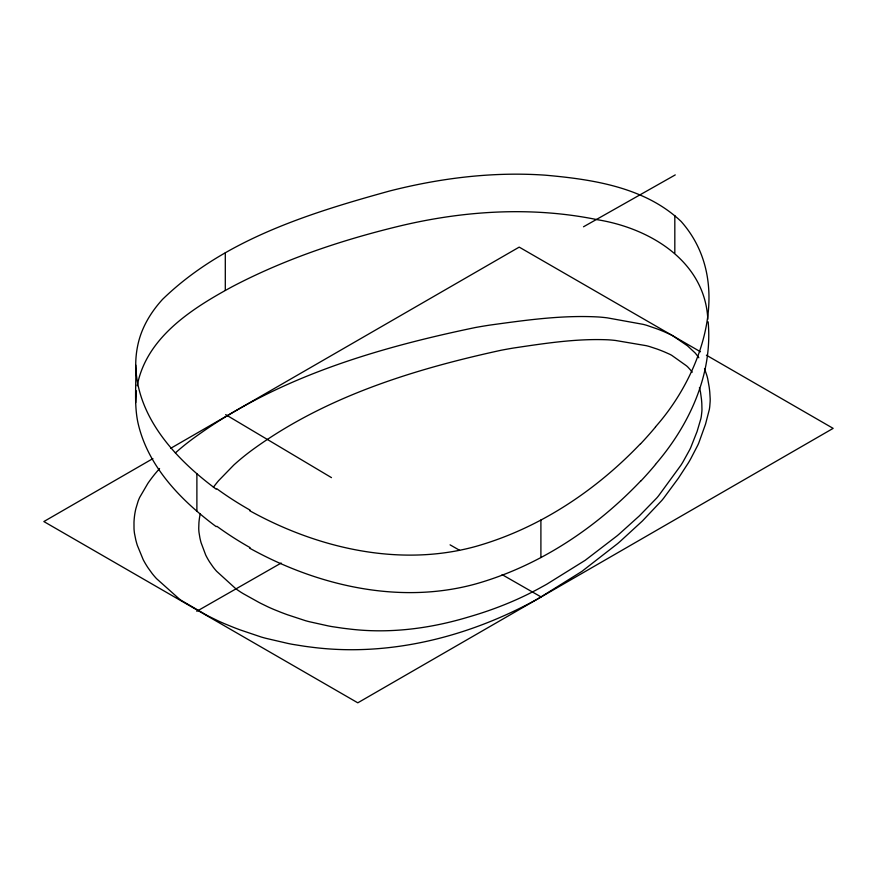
<?xml version="1.0" encoding="UTF-8"?>
<svg xmlns="http://www.w3.org/2000/svg" width="877" height="877" viewBox="0 0 877 877"><rect width="100%" height="100%" fill="white"/><g stroke="black" fill="none" stroke-linecap="round" stroke-linejoin="round"><path stroke-width="1.32" d="M216.224 526.671C181.199 500.57 147.709 466.564 137.908 422.539C133.918 403.65 136.439 384.203 135.727 365.084C135.716 356.435 136.867 347.807 139.202 339.476C143.51 324.402 152.05 310.831 162.574 299.32C224.008 239.673 309.175 213.221 389.881 190.934C440.528 178.064 493.071 171.508 545.319 175.181C592.896 179.401 645.176 187.229 681.177 221.508C734.4 281.692 703.014 373.416 655.459 426.891M135.727 402.576L136.417 390.879M137.207 385.77C146.426 337.272 192.184 308.397 232.416 286.582C284.861 259.077 341.416 240.155 398.86 226.233C463.823 210.568 532.262 206.216 597.993 219.82C649.989 228.349 704.965 261.182 707.827 319.283M655.459 464.382C689.19 425.323 712.935 374.413 708.145 321.837M159.57 468.515L154.812 474.117A302.675 174.753 0 0 0 147.917 483.304L139.673 497.423A143.466 82.833 0 0 0 138.084 501.282L135.902 508.517A189.805 109.581 0 0 0 134.663 514.931L134.477 516.334A227.011 131.068 0 0 0 133.984 522.407L134.017 528.754A157.992 91.219 0 0 0 134.488 533.424L135.792 539.903A278.371 160.721 0 0 0 137.316 545.341L143.192 559.658A206.292 119.108 0 0 0 148.103 567.923L152.236 573.624A155.92 90.024 0 0 0 156.523 578.634L179.029 598.739A93.565 54.023 0 0 0 181.473 600.526L206.314 614.996A147.665 85.255 0 0 0 208.989 616.41L218.34 620.971A201.6 116.389 0 0 0 224.38 623.646L233.512 627.373A278.031 160.524 0 0 0 240.298 629.949L261.258 637.031A101.875 58.814 0 0 0 266.18 638.379L287.612 643.367A113.659 65.622 0 0 0 292.633 644.365L304.626 646.272A277.581 160.261 0 0 0 311.467 647.171C387.777 657.048 466.027 637.524 533.26 601.359A300.164 173.295 0 0 0 538.5 598.465L581.857 571.42L617.561 543.663A189.344 109.318 0 0 0 621.596 540.1L642.446 520.938L661.762 500.504A152.225 87.886 0 0 0 663.79 498.004L678.37 478.25L688.302 462.979A269.524 155.613 0 0 0 690.813 458.638L697.533 445.68A134.729 77.79 0 0 0 698.75 443.028L705.525 424.172L709.318 409.548A156.413 90.298 0 0 0 709.778 406.281L710.129 401.699A143.817 83.03 0 0 0 710.184 398.794L709.767 392.074A416.224 240.298 0 0 0 709.153 386.921L707.728 378.875A174.03 100.471 0 0 0 706.665 374.907L704.516 368.713M640.528 443.674C595.516 490.89 538.993 528.48 475.915 546.393C399.682 567.485 317.419 548.3 249.572 510.644M640.528 481.166C595.516 528.382 538.993 565.972 475.915 583.885C399.682 604.977 317.419 585.792 249.572 548.136M152.905 458.594L43.85 521.552L357.794 702.817L833.15 428.371L706.391 355.185M170.686 448.322L519.206 247.117L700.46 351.765M196.788 611.28L281.177 563.045M583.512 226.781L675.257 174.907M450.087 544.847L459.548 550.263M502.126 574.643L541.153 596.985M225.652 414.624L331.473 477.625M216.224 489.18C176.277 459.603 136.878 417.704 135.727 365.084M698.837 357.772L698.07 356.687A123.284 71.18 0 0 0 695.055 352.872L687.447 345.801L672.911 335.858A44.87 25.904 0 0 0 670.587 334.608L664.24 331.758A184.707 106.643 0 0 0 657.476 329.039L646.722 325.323A57.104 32.964 0 0 0 642.951 324.315L607.312 317.858A93.543 54.001 0 0 0 598.75 317.003C562.321 314.92 525.981 320.138 489.969 325.082A344.902 199.134 0 0 0 475.619 327.472C378.151 347.73 279.478 376.704 197.544 435.354A336.176 194.091 0 0 0 184.269 445.363A357.816 206.588 0 0 0 175.389 452.905M699.407 387.722L699.703 388.785A147.906 85.387 0 0 1 700.493 392.205L701.457 399.167A357.684 206.512 0 0 1 701.819 403.617L701.962 409.438A124.874 72.089 0 0 1 701.819 411.949L701.37 415.917A137.042 79.127 0 0 1 700.855 418.757L697.094 431.473L690.616 447.873A120.653 69.656 0 0 1 689.465 450.175L683.216 461.477A242.973 140.276 0 0 1 680.903 465.259L658.528 495.867A138.687 80.07 0 0 1 656.698 498.048L639.289 515.95L620.609 532.777A174.117 100.526 0 0 1 617.002 535.902L585.167 560.326L546.733 584.235A277.483 160.206 0 0 1 542.096 586.79C521.925 598.081 500.471 607.016 478.458 614.01A423.975 244.782 0 0 1 467.112 617.43C428.798 628.82 388.336 633.896 348.531 628.897A233.808 134.992 0 0 1 342.633 628.184L332.306 626.66A94.606 54.615 0 0 1 327.998 625.86L309.592 621.771A83.874 48.421 0 0 1 305.371 620.653L287.459 614.755A230.552 133.107 0 0 1 280.256 612.047L273.876 609.471A165.325 95.45 0 0 1 267.803 606.785L260.787 603.365A119.754 69.14 0 0 1 258.518 602.17L243.378 593.74A110.458 63.769 0 0 1 239.64 591.405L237.481 589.925A76.014 43.883 0 0 1 235.431 588.39L216.586 571.234A128.206 74.019 0 0 1 213.045 566.937L209.647 562.047A171.717 99.134 0 0 1 205.667 554.944L201.052 542.611A236.384 136.472 0 0 1 199.912 537.919L198.991 532.317A135.946 78.491 0 0 1 198.739 528.283L198.926 522.791A198.049 114.339 0 0 1 199.55 517.518L199.759 516.301A166.97 96.393 0 0 1 200.219 513.988M674.819 215.523L674.819 253.004M540.901 520.017L540.901 557.509M225.301 252.927L225.301 290.419M196.886 473.777L196.886 511.269M250.077 547.61A238.292 148.838 19.4 0 1 216.849 526.266M655.568 464.448A685.595 485.836 18.1 0 1 640.659 481.243M250.077 510.118A238.292 148.838 19.4 0 1 216.849 488.774M655.568 426.956A685.595 485.836 18.1 0 1 640.659 443.751M213.418 487.217A275.071 158.814 0 0 1 218.537 480.739L233.83 465.007A318.636 183.962 0 0 1 255.404 447.676C327.987 395.779 414.931 369.031 501.173 350.241A309.581 178.733 0 0 1 513.681 348.005C544.924 343.367 576.452 338.423 608.145 339.816A79.314 45.79 0 0 1 615.533 340.473L646.185 345.67A47.04 27.154 0 0 1 649.418 346.514L657.41 349.156A149.035 86.045 0 0 1 664.371 351.885L669.776 354.286A36.385 21.004 0 0 1 671.749 355.338L686.548 365.862A47.698 27.538 0 0 1 688.182 367.397L690.363 369.842A101.633 58.671 0 0 1 692.216 372.21"/></g></svg>
